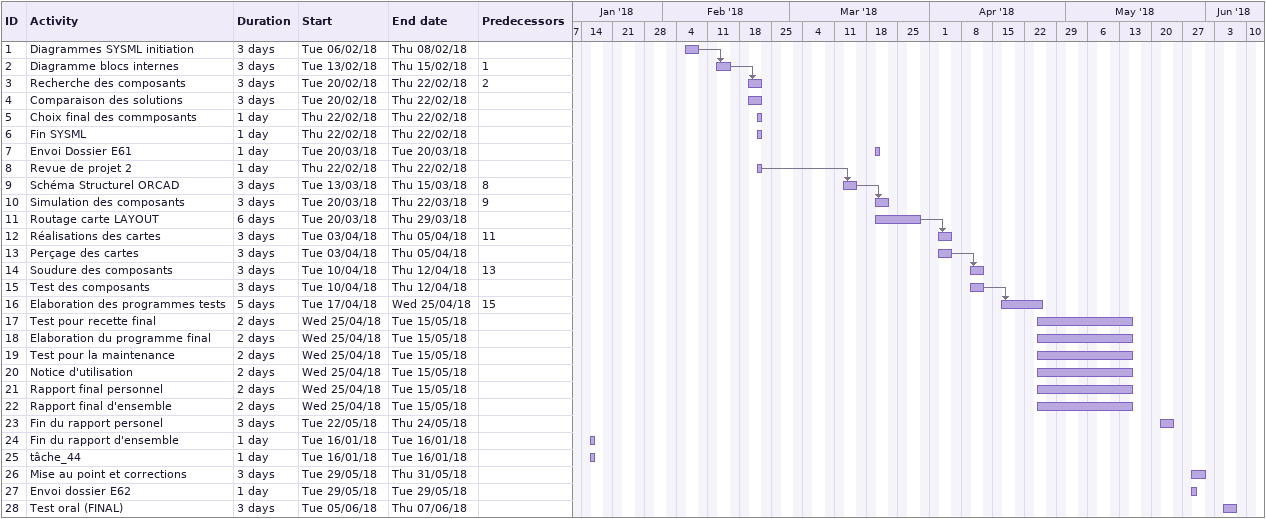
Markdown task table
| ID | Task | Duration | Start | Finish | Predecessors |
|---|---|---|---|---|---|
| 1 | Diagrammes SYSML initiation | 3d | 2018-02-06 | 2018-02-08 |  |
| 2 | Diagramme blocs internes | 3d | 2018-02-13 | 2018-02-15 | 1 |
| 3 | Recherche des composants | 3d | 2018-02-20 | 2018-02-22 | 2 |
| 4 | Comparaison des solutions | 3d | 2018-02-20 | 2018-02-22 |  |
| 5 | Choix final des commposants | 1d | 2018-02-22 | 2018-02-22 |  |
| 6 | Fin SYSML | 1d | 2018-02-22 | 2018-02-22 |  |
| 7 | Envoi Dossier E61 | 1d | 2018-03-20 | 2018-03-20 |  |
| 8 | Revue de projet 2 | 1d | 2018-02-22 | 2018-02-22 |  |
| 9 | Schéma Structurel ORCAD | 3d | 2018-03-13 | 2018-03-15 | 8 |
| 10 | Simulation des composants | 3d | 2018-03-20 | 2018-03-22 | 9 |
| 11 | Routage carte LAYOUT | 6d | 2018-03-20 | 2018-03-29 |  |
| 12 | Réalisations des cartes | 3d | 2018-04-03 | 2018-04-05 | 11 |
| 13 | Perçage des cartes | 3d | 2018-04-03 | 2018-04-05 |  |
| 14 | Soudure des composants | 3d | 2018-04-10 | 2018-04-12 | 13 |
| 15 | Test des composants | 3d | 2018-04-10 | 2018-04-12 |  |
| 16 | Elaboration des programmes tests | 5d | 2018-04-17 | 2018-04-25 | 15 |
| 17 | Test pour recette final | 2d | 2018-04-25 | 2018-05-15 |  |
| 18 | Elaboration du programme final | 2d | 2018-04-25 | 2018-05-15 |  |
| 19 | Test pour la maintenance | 2d | 2018-04-25 | 2018-05-15 |  |
| 20 | Notice d'utilisation | 2d | 2018-04-25 | 2018-05-15 |  |
| 21 | Rapport final personnel | 2d | 2018-04-25 | 2018-05-15 |  |
| 22 | Rapport final d'ensemble | 2d | 2018-04-25 | 2018-05-15 |  |
| 23 | Fin du rapport personel | 3d | 2018-05-22 | 2018-05-24 |  |
| 24 | Fin du rapport d'ensemble | 1d | 2018-01-16 | 2018-01-16 |  |
| 25 | tâche_44 | 1d | 2018-01-16 | 2018-01-16 |  |
| 26 | Mise au point et corrections | 3d | 2018-05-29 | 2018-05-31 |  |
| 27 | Envoi dossier E62 | 1d | 2018-05-29 | 2018-05-29 |  |
| 28 | Test oral (FINAL) | 3d | 2018-06-05 | 2018-06-07 |  |
